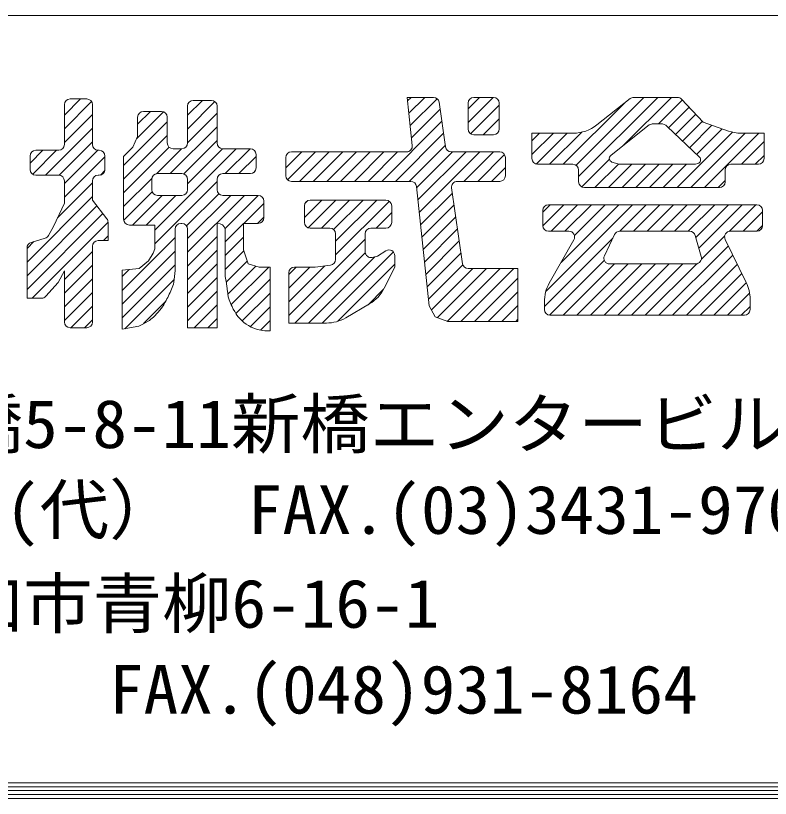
# Model space of a CAD drawing. Units: millimetres at full size; details may follow other scales. Extents: x -1601 to 1601, y -1131 to 1131.
# Drawn here: x -863 to -746.1, y -1131.2 to -1010 of the extents above; entities that cross this region are included whole.
import ezdxf
from ezdxf.enums import TextEntityAlignment as Align

# ---------------------------------------------------------------- set-up
doc = ezdxf.new("R2010")
doc.units = ezdxf.units.MM
doc.header["$LTSCALE"] = 4
doc.layers.add('0-0_0', color=7, linetype='Continuous', lineweight=18)
doc.layers.add('1-2_WAKU', color=7, linetype='Continuous', lineweight=18)
doc.styles.add('ＭＳ ゴシック', font='')
doc.styles.get('ＭＳ ゴシック').set_extended_font_data('MS Gothic')

msp = doc.modelspace()

# ---------------------------------------------------------------- linework, layer by layer
at = {"layer": '0-0_0'}
for p, q in [((-855.416, -1025.399), (-852.909, -1022.892)), ((-851.962, -1022.892), (-854.528, -1022.892)), ((-802.287, -1023.182), (-801.756, -1022.651)), ((-802.086, -1025.102), (-799.635, -1022.651)), ((-801.886, -1027.023), (-797.72, -1022.857)), ((-792.934, -1024.436), (-791.15, -1022.651)), ((-792.934, -1026.557), (-789.028, -1022.651)), ((-788.998, -1022.651), (-792.046, -1022.651)), ((-776.206, -1033.163), (-765.694, -1022.651)), ((-775.806, -1034.884), (-763.572, -1022.651)), ((-772.984, -1026.915), (-767.846, -1022.843)), ((-768.894, -1030.094), (-761.451, -1022.651)), ((-767.295, -1022.651), (-760.51, -1022.651)), ((-855.416, -1027.52), (-851.208, -1023.313)), ((-855.416, -1023.78), (-855.416, -1029.959)), ((-851.074, -1029.959), (-851.074, -1023.78)), ((-836.358, -1025.432), (-834.058, -1023.133)), ((-836.358, -1027.554), (-832.122, -1023.319)), ((-836.358, -1024.021), (-836.358, -1029.718)), ((-832.662, -1023.133), (-835.47, -1023.133)), ((-831.774, -1029.718), (-831.774, -1024.021)), ((-796.4, -1030.328), (-797.407, -1023.411)), ((-792.934, -1023.539), (-792.934, -1027.548)), ((-792.541, -1028.285), (-788.11, -1023.853)), ((-788.11, -1027.548), (-788.11, -1023.539)), ((-778.181, -1033.016), (-768.621, -1023.456)), ((-763.428, -1026.749), (-759.74, -1023.061)), ((-759.862, -1022.931), (-756.507, -1026.508)), ((-855.416, -1029.641), (-851.074, -1025.299)), ((-844.215, -1029.048), (-840.052, -1024.885)), ((-844.078, -1026.788), (-842.109, -1024.82)), ((-840.382, -1024.82), (-843.19, -1024.82)), ((-836.358, -1029.675), (-831.774, -1025.092)), ((-801.685, -1028.943), (-797.248, -1024.506)), ((-761.907, -1027.349), (-758.714, -1024.156)), ((-760.82, -1028.384), (-757.686, -1025.25)), ((-846.249, -1033.202), (-839.494, -1026.447)), ((-844.078, -1025.708), (-844.078, -1028.738)), ((-839.494, -1029.718), (-839.494, -1025.708)), ((-806.288, -1035.668), (-796.978, -1026.358)), ((-790.571, -1028.436), (-788.11, -1025.975)), ((-759.733, -1029.418), (-756.66, -1026.345)), ((-756.507, -1026.508), (-752.631, -1027.863)), ((-858.357, -1034.704), (-851.074, -1027.42)), ((-839.024, -1034.463), (-831.774, -1027.213)), ((-770.84, -1031.636), (-765.077, -1027.069)), ((-764.158, -1026.749), (-763.13, -1026.749)), ((-762.109, -1027.157), (-757.115, -1031.91)), ((-758.646, -1030.452), (-755.169, -1026.976)), ((-757.559, -1031.487), (-753.598, -1027.525)), ((-846.249, -1035.324), (-839.494, -1028.569)), ((-804.167, -1035.668), (-796.709, -1028.21)), ((-792.046, -1028.436), (-788.998, -1028.436)), ((-783.044, -1029.394), (-781.845, -1028.195)), ((-783.044, -1031.515), (-779.723, -1028.195)), ((-782.388, -1032.981), (-777.602, -1028.195)), ((-780.302, -1033.016), (-775.302, -1028.017)), ((-760.583, -1036.632), (-751.982, -1028.031)), ((-758.462, -1036.632), (-750.025, -1028.195)), ((-756.341, -1036.632), (-747.904, -1028.195)), ((-747.098, -1028.195), (-750.677, -1028.195)), ((-747.098, -1032.128), (-747.098, -1028.195)), ((-856.241, -1034.709), (-851.074, -1029.542)), ((-836.955, -1034.515), (-831.774, -1029.334)), ((-802.046, -1035.668), (-796.439, -1030.062)), ((-750.604, -1033.016), (-747.098, -1029.511)), ((-860.723, -1032.827), (-858.742, -1030.847)), ((-860.328, -1034.554), (-856.621, -1030.847)), ((-856.304, -1030.847), (-859.835, -1030.847)), ((-855.416, -1036.005), (-850.252, -1030.841)), ((-850.032, -1030.847), (-850.186, -1030.847)), ((-846.249, -1037.445), (-839.188, -1030.384)), ((-841.424, -1043.226), (-828.803, -1030.606)), ((-841.159, -1034.477), (-837.288, -1030.606)), ((-837.246, -1030.606), (-838.606, -1030.606)), ((-836.358, -1036.039), (-830.921, -1030.603)), ((-826.631, -1030.606), (-830.886, -1030.606)), ((-830.539, -1034.463), (-826.682, -1030.606)), ((-821.16, -1033.569), (-818.678, -1031.088)), ((-820.887, -1035.418), (-816.557, -1031.088)), ((-802.446, -1031.088), (-820.272, -1031.088)), ((-819.016, -1035.668), (-814.436, -1031.088)), ((-816.895, -1035.668), (-812.314, -1031.088)), ((-814.774, -1035.668), (-810.193, -1031.088)), ((-812.652, -1035.668), (-808.072, -1031.088)), ((-810.531, -1035.668), (-805.951, -1031.088)), ((-808.41, -1035.668), (-803.829, -1031.088)), ((-800.882, -1036.626), (-795.344, -1031.088)), ((-800.681, -1038.546), (-793.223, -1031.088)), ((-800.48, -1040.466), (-791.101, -1031.088)), ((-788.032, -1031.088), (-795.522, -1031.088)), ((-793.56, -1035.668), (-788.98, -1031.088)), ((-860.723, -1031.735), (-860.723, -1033.816)), ((-855.416, -1038.127), (-849.144, -1031.854)), ((-849.144, -1033.816), (-849.144, -1031.735)), ((-846.249, -1031.811), (-846.249, -1041.53)), ((-828.417, -1034.463), (-825.743, -1031.788)), ((-825.743, -1033.575), (-825.743, -1031.494)), ((-821.16, -1031.976), (-821.16, -1034.78)), ((-791.439, -1035.668), (-787.28, -1031.509)), ((-787.144, -1034.78), (-787.144, -1031.976)), ((-775.328, -1036.528), (-771.044, -1032.244)), ((-748.482, -1033.016), (-747.098, -1031.633)), ((-789.318, -1035.668), (-787.144, -1033.495)), ((-782.156, -1033.016), (-776.694, -1033.016)), ((-773.311, -1036.632), (-769.654, -1032.974)), ((-771.19, -1036.632), (-767.574, -1033.016)), ((-770.648, -1032.666), (-769.519, -1033.016)), ((-769.519, -1033.016), (-757.709, -1033.016)), ((-769.069, -1036.632), (-765.453, -1033.016)), ((-766.947, -1036.632), (-763.331, -1033.016)), ((-764.826, -1036.632), (-761.21, -1033.016)), ((-762.705, -1036.632), (-759.089, -1033.016)), ((-757.347, -1032.904), (-757.709, -1033.016)), ((-752.242, -1033.016), (-747.986, -1033.016)), ((-859.835, -1034.704), (-856.304, -1034.704)), ((-850.186, -1034.704), (-850.032, -1034.704)), ((-849.853, -1034.685), (-849.162, -1033.994)), ((-841.018, -1034.463), (-837.246, -1034.463)), ((-830.886, -1034.463), (-826.631, -1034.463)), ((-826.154, -1034.32), (-825.886, -1034.052)), ((-775.806, -1033.904), (-775.806, -1035.744)), ((-753.13, -1035.744), (-753.13, -1033.904)), ((-856.472, -1041.304), (-851.074, -1035.906)), ((-855.416, -1035.592), (-855.416, -1039.043)), ((-851.074, -1038.561), (-851.074, -1035.592)), ((-846.249, -1039.566), (-841.892, -1035.21)), ((-841.906, -1036.95), (-841.906, -1035.351)), ((-841.424, -1045.348), (-831.774, -1035.698)), ((-836.358, -1035.351), (-836.358, -1036.95)), ((-831.774, -1036.95), (-831.774, -1035.351)), ((-820.272, -1035.668), (-801.782, -1035.668)), ((-794.596, -1035.668), (-788.032, -1035.668)), ((-754.22, -1036.632), (-753.13, -1035.542)), ((-846.234, -1041.673), (-841.842, -1037.28)), ((-800.898, -1036.464), (-798.965, -1054.953)), ((-800.279, -1042.387), (-795.361, -1037.469)), ((-793.769, -1048.408), (-795.475, -1036.684)), ((-774.918, -1036.632), (-754.018, -1036.632)), ((-861.206, -1048.159), (-851.074, -1038.027)), ((-851.074, -1038.561), (-848.845, -1041.455)), ((-844.858, -1042.418), (-840.278, -1037.838)), ((-842.736, -1042.418), (-838.156, -1037.838)), ((-837.246, -1037.838), (-841.018, -1037.838)), ((-836.516, -1042.561), (-831.521, -1037.566)), ((-836.358, -1044.524), (-829.671, -1037.838)), ((-836.358, -1046.646), (-827.55, -1037.838)), ((-825.425, -1037.838), (-830.886, -1037.838)), ((-830.551, -1042.96), (-825.428, -1037.838)), ((-818.265, -1041.28), (-815.545, -1038.561)), ((-818.177, -1039.072), (-817.754, -1038.648)), ((-817.7, -1042.837), (-813.424, -1038.561)), ((-805.643, -1038.561), (-817.377, -1038.561)), ((-815.641, -1042.9), (-811.302, -1038.561)), ((-813.744, -1043.124), (-809.181, -1038.561)), ((-813.44, -1044.941), (-807.06, -1038.561)), ((-861.206, -1050.28), (-850.383, -1039.458)), ((-857.104, -1042.659), (-855.416, -1039.043)), ((-827.646, -1042.177), (-824.537, -1039.068)), ((-824.537, -1041.289), (-824.537, -1038.726)), ((-818.265, -1039.449), (-818.265, -1042.012)), ((-813.44, -1047.062), (-805.116, -1038.738)), ((-804.755, -1042.012), (-804.755, -1039.449)), ((-800.078, -1044.308), (-795.091, -1039.32)), ((-781.355, -1040.433), (-780.206, -1039.284)), ((-781.35, -1042.55), (-778.084, -1039.284)), ((-780.85, -1052.656), (-767.478, -1039.284)), ((-748.228, -1039.284), (-780.467, -1039.284)), ((-780.061, -1043.382), (-775.963, -1039.284)), ((-778.54, -1048.225), (-769.599, -1039.284)), ((-777.94, -1043.382), (-773.842, -1039.284)), ((-776.472, -1044.036), (-771.72, -1039.284)), ((-769.454, -1043.382), (-765.356, -1039.284)), ((-767.333, -1043.382), (-763.235, -1039.284)), ((-765.212, -1043.382), (-761.114, -1039.284)), ((-763.09, -1043.382), (-758.992, -1039.284)), ((-760.969, -1043.382), (-756.871, -1039.284)), ((-758.848, -1043.382), (-754.75, -1039.284)), ((-757.681, -1044.337), (-752.628, -1039.284)), ((-757.21, -1045.986), (-750.507, -1039.284)), ((-752.506, -1043.404), (-748.386, -1039.284)), ((-861.206, -1052.402), (-849.46, -1040.656)), ((-807.156, -1042.9), (-804.755, -1040.499)), ((-781.355, -1040.172), (-781.355, -1042.494)), ((-750.362, -1043.382), (-747.34, -1040.359)), ((-747.34, -1042.494), (-747.34, -1040.172)), ((-860.43, -1053.748), (-848.662, -1041.98)), ((-837.4, -1042.177), (-837.246, -1042.177)), ((-831.774, -1042.177), (-831.697, -1042.177)), ((-831.774, -1058.328), (-831.774, -1042.177)), ((-830.513, -1045.044), (-827.673, -1042.204)), ((-827.673, -1046.275), (-827.673, -1042.177)), ((-827.673, -1042.177), (-825.425, -1042.177)), ((-825.525, -1042.177), (-824.537, -1041.189)), ((-799.878, -1046.228), (-794.822, -1041.172)), ((-857.895, -1044.042), (-857.104, -1042.659)), ((-845.361, -1042.418), (-841.424, -1042.418)), ((-841.424, -1042.418), (-841.424, -1046.114)), ((-838.288, -1049.472), (-838.288, -1043.065)), ((-836.358, -1043.065), (-836.358, -1058.328)), ((-830.513, -1043.065), (-830.513, -1050.382)), ((-817.377, -1042.9), (-814.328, -1042.9)), ((-807.968, -1042.9), (-805.643, -1042.9)), ((-799.677, -1048.148), (-794.552, -1043.024)), ((-780.467, -1043.382), (-777.327, -1043.382)), ((-769.456, -1043.382), (-758.624, -1043.382)), ((-752.32, -1043.382), (-748.228, -1043.382)), ((-748.241, -1043.382), (-747.34, -1042.48)), ((-860.578, -1045.118), (-858.405, -1044.45)), ((-849.39, -1044.828), (-848.661, -1044.1)), ((-846.49, -1052.535), (-838.288, -1044.333)), ((-836.358, -1048.767), (-831.774, -1044.184)), ((-830.513, -1047.165), (-827.673, -1044.325)), ((-820.677, -1056.421), (-808.856, -1044.6)), ((-813.44, -1043.788), (-813.44, -1047.738)), ((-808.856, -1046.572), (-808.856, -1043.788)), ((-781.114, -1055.041), (-770.528, -1044.456)), ((-776.554, -1044.707), (-780.349, -1051.429)), ((-770.258, -1043.888), (-771.824, -1047.174)), ((-756.83, -1047.312), (-757.77, -1044.026)), ((-756.814, -1047.712), (-753.184, -1044.082)), ((-749.87, -1051.313), (-753.118, -1044.66)), ((-861.206, -1046.038), (-860.156, -1044.988)), ((-851.074, -1057.44), (-851.074, -1045.716)), ((-799.476, -1050.069), (-794.283, -1044.876)), ((-763.38, -1056.4), (-752.633, -1045.652)), ((-861.206, -1053.748), (-861.206, -1045.966)), ((-855.416, -1050.854), (-851.074, -1046.512)), ((-846.49, -1054.656), (-838.288, -1046.454)), ((-836.358, -1050.888), (-831.774, -1046.305)), ((-830.513, -1049.286), (-827.63, -1046.404)), ((-827.673, -1046.275), (-826.949, -1048.444)), ((-819.74, -1057.605), (-808.844, -1046.709)), ((-815.497, -1057.605), (-804.488, -1046.595)), ((-799.275, -1051.99), (-794.013, -1046.728)), ((-761.259, -1056.4), (-751.937, -1047.078)), ((-830.371, -1051.266), (-827.1, -1047.994)), ((-817.618, -1057.605), (-807.353, -1047.339)), ((-780.34, -1056.39), (-771.841, -1047.89)), ((-856.381, -1051.337), (-855.416, -1049.529)), ((-855.416, -1052.976), (-851.074, -1048.634)), ((-855.416, -1049.529), (-855.416, -1057.44)), ((-846.49, -1056.778), (-838.288, -1048.576)), ((-846.49, -1050.414), (-845.384, -1049.308)), ((-846.49, -1058.569), (-846.49, -1049.409)), ((-836.358, -1053.01), (-831.774, -1048.426)), ((-830.11, -1053.126), (-825.766, -1048.782)), ((-829.585, -1054.722), (-823.789, -1048.926)), ((-826.949, -1048.444), (-825.261, -1048.926)), ((-825.261, -1048.926), (-823.572, -1048.926)), ((-823.572, -1048.926), (-823.572, -1058.81)), ((-820.677, -1054.3), (-815.113, -1048.736)), ((-820.677, -1050.057), (-819.547, -1048.926)), ((-820.677, -1052.178), (-817.425, -1048.926)), ((-816.576, -1048.926), (-819.789, -1048.926)), ((-816.576, -1048.926), (-814.213, -1048.618)), ((-813.084, -1057.313), (-804.273, -1048.502)), ((-799.074, -1053.91), (-793.73, -1048.566)), ((-798.613, -1055.57), (-792.21, -1049.168)), ((-797.682, -1056.76), (-790.089, -1049.168)), ((-796.138, -1057.338), (-787.968, -1049.168)), ((-794.043, -1057.364), (-785.846, -1049.168)), ((-785.214, -1049.168), (-792.89, -1049.168)), ((-785.214, -1057.364), (-785.214, -1049.168)), ((-778.229, -1056.4), (-770.274, -1048.444)), ((-776.108, -1056.4), (-768.153, -1048.444)), ((-773.986, -1056.4), (-766.032, -1048.444)), ((-771.865, -1056.4), (-763.91, -1048.444)), ((-771.022, -1048.444), (-757.684, -1048.444)), ((-769.744, -1056.4), (-761.789, -1048.444)), ((-767.622, -1056.4), (-759.668, -1048.444)), ((-765.501, -1056.4), (-757.532, -1048.43)), ((-759.137, -1056.4), (-751.241, -1048.504)), ((-855.416, -1055.097), (-851.074, -1050.755)), ((-836.358, -1055.131), (-831.774, -1050.548)), ((-820.677, -1049.814), (-820.677, -1057.605)), ((-791.921, -1057.364), (-785.214, -1050.657)), ((-757.016, -1056.4), (-750.546, -1049.929)), ((-858.287, -1053.454), (-856.381, -1051.337)), ((-846.08, -1058.489), (-838.443, -1050.852)), ((-828.864, -1056.123), (-823.572, -1050.83)), ((-754.895, -1056.4), (-749.852, -1051.357)), ((-855.416, -1057.218), (-851.074, -1052.876)), ((-836.358, -1057.252), (-831.774, -1052.669)), ((-827.886, -1057.265), (-823.572, -1052.952)), ((-808.413, -1054.764), (-806.02, -1052.37)), ((-789.8, -1057.364), (-785.214, -1052.778)), ((-752.773, -1056.4), (-749.348, -1052.974)), ((-861.206, -1053.748), (-858.947, -1053.748)), ((-843.162, -1057.693), (-839.754, -1054.285)), ((-781.114, -1054.339), (-781.114, -1055.512)), ((-749.27, -1055.512), (-749.27, -1053.91)), ((-854.404, -1058.328), (-851.074, -1054.998)), ((-835.312, -1058.328), (-831.774, -1054.79)), ((-826.634, -1058.136), (-823.572, -1055.073)), ((-808.196, -1054.636), (-811.858, -1056.788)), ((-798.965, -1054.953), (-798, -1056.64)), ((-787.679, -1057.364), (-785.214, -1054.9)), ((-750.652, -1056.4), (-749.27, -1055.017)), ((-780.226, -1056.4), (-750.158, -1056.4)), ((-852.282, -1058.328), (-851.074, -1057.119)), ((-846.49, -1058.569), (-843.873, -1058.058)), ((-833.191, -1058.328), (-831.774, -1056.912)), ((-825.066, -1058.689), (-823.572, -1057.194)), ((-820.677, -1057.605), (-814.858, -1057.605)), ((-785.558, -1057.364), (-785.214, -1057.021)), ((-854.528, -1058.328), (-851.962, -1058.328)), ((-836.358, -1058.328), (-831.774, -1058.328)), ((-823.572, -1058.81), (-823.924, -1058.81))]:
    msp.add_line(p, q, dxfattribs=at)
for points in [[(-798.286, -1022.651), (-802.343, -1022.651), (-801.563, -1030.108)], [(-846.249, -1031.811), (-844.801, -1030.365), (-844.078, -1028.738)], [(-776.661, -1028.195), (-783.044, -1028.195), (-783.044, -1032.128)], [(-848.661, -1041.997), (-848.661, -1044.828), (-850.186, -1044.828)], [(-846.49, -1049.409), (-843.836, -1049.168), (-842.389, -1047.962), (-841.665, -1046.757), (-841.424, -1046.114)], [(-807.765, -1047.436), (-806.926, -1047.239), (-805.637, -1046.419)], [(-804.273, -1047.169), (-804.273, -1048.926), (-805.901, -1052.181)], [(-798, -1056.64), (-796.07, -1057.364), (-785.214, -1057.364)]]:
    msp.add_lwpolyline(points, dxfattribs=at)
for centre, radius, start, end in [((-854.528, -1023.78), 0.888, 90, 180), ((-851.962, -1023.78), 0.888, 0, 90), ((-798.286, -1023.539), 0.888, 8.282, 90), ((-792.046, -1023.539), 0.888, 90, 180), ((-788.998, -1023.539), 0.888, 0, 90), ((-767.295, -1023.539), 0.888, 90, 128.397), ((-760.51, -1023.539), 0.888, 43.174, 90), ((-835.47, -1024.021), 0.888, 90, 180), ((-832.662, -1024.021), 0.888, 0, 90), ((-843.19, -1025.708), 0.888, 90, 180), ((-840.382, -1025.708), 0.888, 0, 90), ((-792.046, -1027.548), 0.888, 180, 270), ((-788.998, -1027.548), 0.888, 270, 0), ((-776.661, -1022.275), 5.92, 270, 308.397), ((-764.158, -1028.229), 1.48, 90, 128.397), ((-763.13, -1028.229), 1.48, 46.418, 90), ((-750.677, -1022.275), 5.92, 250.723, 270), ((-856.304, -1029.959), 0.888, 270, 0), ((-850.186, -1029.959), 0.888, 180, 270), ((-838.606, -1029.718), 0.888, 180, 270), ((-837.246, -1029.718), 0.888, 270, 0), ((-830.886, -1029.718), 0.888, 180, 270), ((-802.446, -1030.2), 0.888, 270, 5.969), ((-859.835, -1031.735), 0.888, 90, 180), ((-850.032, -1031.735), 0.888, 0, 90), ((-826.631, -1031.494), 0.888, 0, 90), ((-820.272, -1031.976), 0.888, 90, 180), ((-795.522, -1030.2), 0.888, 188.282, 270), ((-788.032, -1031.976), 0.888, 0, 90), ((-782.156, -1032.128), 0.888, 180, 270), ((-770.472, -1032.1), 0.592, 128.397, 252.74), ((-757.523, -1032.339), 0.592, 287.26, 46.418), ((-747.986, -1032.128), 0.888, 270, 0), ((-859.835, -1033.816), 0.888, 180, 270), ((-850.032, -1033.816), 0.888, 270, 0), ((-826.631, -1033.575), 0.888, 270, 0), ((-776.694, -1033.904), 0.888, 0, 90), ((-752.242, -1033.904), 0.888, 90, 180), ((-856.304, -1035.592), 0.888, 0, 90), ((-850.186, -1035.592), 0.888, 90, 180), ((-841.018, -1035.351), 0.888, 90, 180), ((-837.246, -1035.351), 0.888, 0, 90), ((-830.886, -1035.351), 0.888, 90, 180), ((-820.272, -1034.78), 0.888, 180, 270), ((-788.032, -1034.78), 0.888, 270, 0), ((-801.782, -1036.556), 0.888, 5.969, 90), ((-801.782, -1036.556), 0.888, 5.969, 90), ((-794.596, -1036.556), 0.888, 90, 188.282), ((-774.918, -1035.744), 0.888, 180, 270), ((-754.018, -1035.744), 0.888, 270, 0), ((-841.018, -1036.95), 0.888, 180, 270), ((-837.246, -1036.95), 0.888, 270, 0), ((-830.886, -1036.95), 0.888, 180, 270), ((-825.425, -1038.726), 0.888, 0, 90), ((-817.377, -1039.449), 0.888, 90, 180), ((-805.643, -1039.449), 0.888, 0, 90), ((-780.467, -1040.172), 0.888, 90, 180), ((-748.228, -1040.172), 0.888, 0, 90), ((-849.549, -1041.997), 0.888, 0, 37.589), ((-845.361, -1041.53), 0.888, 180, 270), ((-837.4, -1043.065), 0.888, 90, 180), ((-837.246, -1043.065), 0.888, 0, 90), ((-831.659, -1043.359), 1.183, 14.4, 91.86), ((-825.425, -1041.289), 0.888, 270, 0), ((-817.377, -1042.012), 0.888, 180, 270), ((-805.643, -1042.012), 0.888, 270, 0), ((-814.328, -1043.788), 0.888, 0, 90), ((-807.968, -1043.788), 0.888, 90, 180), ((-780.467, -1042.494), 0.888, 180, 270), ((-777.327, -1044.27), 0.888, 330.554, 90), ((-769.456, -1044.27), 0.888, 90, 154.52), ((-758.624, -1044.27), 0.888, 15.957, 90), ((-752.32, -1044.27), 0.888, 90, 206.02), ((-748.228, -1042.494), 0.888, 270, 0), ((-858.666, -1043.601), 0.888, 287.091, 330.237), ((-860.318, -1045.966), 0.888, 107.091, 180), ((-850.186, -1045.716), 0.888, 90, 180), ((-807.968, -1046.572), 0.888, 180, 283.231), ((-805.161, -1047.169), 0.888, 0, 122.452), ((-814.328, -1047.738), 0.888, 277.426, 0), ((-771.022, -1047.556), 0.888, 154.52, 270), ((-757.684, -1047.556), 0.888, 270, 15.957), ((-851.062, -1048.957), 12.784, 349.46625, 357.68846), ((-819.789, -1049.814), 0.888, 90, 180), ((-792.89, -1048.28), 0.888, 188.282, 270), ((-915.762, -1064.647), 86.434, 8.79637, 9.49979), ((-843.161, -1050.426), 4.749, 335.95566, 349.46625), ((-870.266, -1057.607), 40.396, 7.76743, 8.79637), ((-775.194, -1054.339), 5.92, 150.554, 180), ((-755.19, -1053.91), 5.92, 0, 26.02), ((-872.381, -1037.389), 36.744, 332.46928, 335.95566), ((-936.257, -1066.608), 106.998, 7.41893, 7.76743), ((-739.724, -1041.017), 91.193, 187.41893, 187.79643), ((-811.195, -1049.532), 5.92, 300.447, 333.418), ((-858.947, -1052.86), 0.888, 270, 317.992), ((-845.099, -1051.61), 5.978, 323.81916, 332.46928), ((-827.272, -1053.004), 2.829, 187.79643, 201.01969), ((-822.381, -1051.125), 8.068, 201.01969, 208.83855), ((-845.847, -1051.063), 6.906, 318.34536, 323.81916), ((-823.924, -1052.89), 5.92, 201.052, 270), ((-780.226, -1055.512), 0.888, 180, 270), ((-750.158, -1055.512), 0.888, 270, 0), ((-844.778, -1053.6), 4.393, 301.83006, 315.74045), ((-863.457, -1035.398), 30.475, 315.74045, 318.34536), ((-814.858, -1051.685), 5.92, 270, 300.447), ((-854.528, -1057.44), 0.888, 180, 270), ((-851.962, -1057.44), 0.888, 270, 0), ((-847.616, -1049.028), 9.775, 292.51707, 301.83006)]:
    msp.add_arc(centre, radius, start, end, dxfattribs=at)
at = {"layer": '1-2_WAKU'}
for p, q in [((-1600, -1010), (1600, -1010)), ((-1599.4, -1129.4), (1599.4, -1129.4)), ((-1598.8, -1128.8), (1598.8, -1128.8)), ((-1600.6, -1130.6), (1600.6, -1130.6)), ((-1600, -1130), (1600, -1130)), ((-1601.2, -1131.2), (1601.2, -1131.2))]:
    msp.add_line(p, q, dxfattribs=at)

# ---------------------------------------------------------------- texts
at = {"layer": '0-0_0', "style": 'ＭＳ ゴシック', "width": 1.05}
for s, p in [('本社〒105-0004東京都港区新橋5-8-11新橋エンタービル3Ｆ', (-1012.22, -1079.213)), ('TEL.東京(03)3431-9713(代）  FAX.(03)3431-9708', (-977.274, -1092.502)), ('関東支店〒340-0002埼玉県草加市青柳6-16-1', (-1012.22, -1107.037)), ('TEL.(048)932-3853(代）  FAX.(048)931-8164', (-977.274, -1120.326))]:
    msp.add_text(s, height=7.507, dxfattribs=at).set_placement(p, align=Align.BOTTOM_LEFT)

doc.saveas('drawing.dxf')
